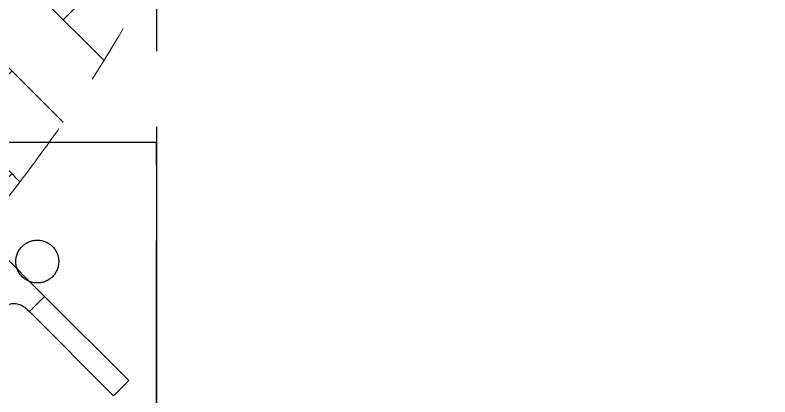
# Model space of a CAD drawing. Header units: millimetres. Extents: x -46397 to 283259, y -8690 to 23983.
# Drawn here: x 268008.1 to 268325, y -779.1 to -618.8 of the extents above; entities that cross this region are included whole.
import ezdxf

# ---------------------------------------------------------------- set-up
doc = ezdxf.new("R2010")
doc.units = ezdxf.units.MM
doc.linetypes.add('CENTER', pattern=[2, 1.25, -0.25, 0.25, -0.25])
doc.linetypes.add('PHANTOM', pattern=[63.5, 31.75, -6.35, 6.35, -6.35, 6.35, -6.35])
doc.layers.add('DUONGTAM', color=1, linetype='CENTER', lineweight=0)

# ---------------------------------------------------------------- blocks, each defined once
blk = doc.blocks.new('BO-2')
at = {"color": 251, "linetype": 'PHANTOM', "ltscale": 5}
for p, q in [((581.17, 577.66), (581.17, -582.34)), ((581.17, -381.45), (489.12, -381.45)), ((581.17, -581.45), (581.17, -381.45)), ((534.2, -446.1), (481.17, -393.07)), ((527.84, -452.46), (534.2, -446.1)), ((534.2, -446.1), (569.56, -481.45)), ((526.95, -451.58), (527.84, -452.46)), ((563.19, -487.82), (527.84, -452.46)), ((569.56, -481.45), (563.19, -487.82))]:
    blk.add_line(p, q, dxfattribs=at)
for centre, radius in [((2.33, -2.34), 606), ((2.33, -2.34), 605), ((2.33, -2.34), 600), ((2.33, -2.34), 600), ((531.17, -431.45), 9)]:
    blk.add_circle(centre, radius, dxfattribs=at)
for centre, radius, start, end in [((2.33, -2.34), 606, 270, 90), ((521.3, -457.24), 8, 45, 135)]:
    blk.add_arc(centre, radius, start, end, dxfattribs=at)

msp = doc.modelspace()

# ---------------------------------------------------------------- hatches: boundary and pattern name
h = msp.add_hatch()
h.set_pattern_fill('AR-HBONE', color=1, scale=0.3)
h.set_pattern_definition([(45, (0, 4000), (0, 43.1052294), [91.44, -30.48]), (135, (21.553, 4021.553), (4e-15, 43.1052294), [91.44, -30.48])])
h.paths.add_polyline_path([(270538.62, 747.84), (264438.62, 747.84, 0.282615), (264089.94, 533.65, 0.238931), (264089.94, -1119.97, 0.282615), (264438.62, -1334.16), (270538.62, -1334.16, 0.282615), (270887.29, -1119.97, 0.238931), (270887.29, 533.65, 0.282615)])
h.paths.add_polyline_path([(270842.69, 511.04, -0.238931), (270842.69, -1097.37, -0.282615), (270538.62, -1284.16), (264438.62, -1284.16, -0.282615), (264134.54, -1097.37, -0.238931), (264134.54, 511.04, -0.282615), (264438.62, 697.84), (270538.62, 697.84, -0.282615)], flags=16)
h = msp.add_hatch()
h.set_pattern_fill('AR-HBONE', color=1, scale=0.3)
h.set_pattern_definition([(45, (0, 3000), (0, 43.1052294), [91.44, -30.48]), (135, (21.553, 3021.553), (4e-15, 43.1052294), [91.44, -30.48])])
edge = h.paths.add_edge_path()
edge.add_arc((267488.61, -290.83), 656, 11.45916, 369.81887)
edge.add_arc((267488.61, -290.83), 656, 9.81887, 11.45916)
edge = h.paths.add_edge_path(flags=16)
edge.add_arc((267488.61, -290.83), 606, 9.81887, 191.45916, ccw=False)
edge.add_arc((267488.61, -290.83), 606, -168.54084, 9.81887, ccw=False)

# ---------------------------------------------------------------- linework, layer by layer
at = {"layer": 'DUONGTAM', "color": 5, "lineweight": 0, "ltscale": 100}
for radius in [656, 606]:
    msp.add_circle((267488.61, -290.83, -1.5), radius, dxfattribs=at)

# ---------------------------------------------------------------- block references
msp.add_blockref('BO-2', (267486.28, -290.83, -1.5))

doc.saveas('drawing.dxf')
